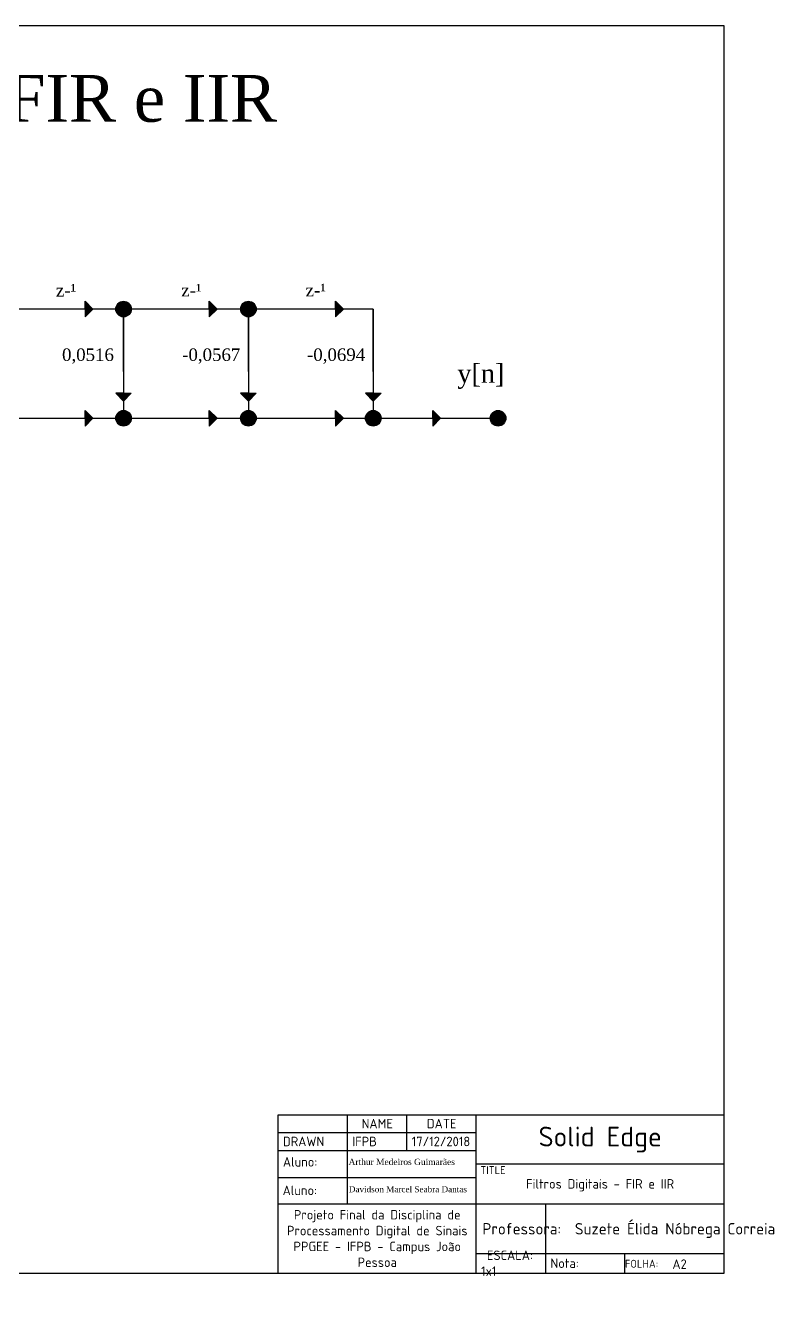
# Model space of a CAD drawing. Header units: millimetres. Extents: x 0 to 600, y -3 to 410.
# Drawn here: x 360.3 to 600.1, y -3.2 to 410 of the extents above; entities that cross this region are included whole.
import ezdxf
from ezdxf import colors
from ezdxf.entities.mleader import LeaderData, LeaderLine
from ezdxf.math import Vec2, Vec3

# ---------------------------------------------------------------- set-up
doc = ezdxf.new("R2010")
doc.units = ezdxf.units.MM
doc.layers.add('Default', color=7, linetype='Continuous')

# ---------------------------------------------------------------- blocks, each defined once
blk = doc.blocks.new('_DOT')
at = {"color": 0}
blk.add_line((0, 0), (-1, 0), dxfattribs=at)
at = {"color": 0, "const_width": 0.333}
blk.add_lwpolyline([(-0.1665, 0, 1), (0.1665, 0, 1)], format="xyb", close=True, dxfattribs=at)

msp = doc.modelspace()

# ---------------------------------------------------------------- hatches: boundary and pattern name
at = {"layer": 'Default', "linetype": 'Continuous'}
for points in [[(381.76, 319.15), (379.26, 321.65), (379.26, 319.15), (379.26, 316.65)], [(421.57, 319.15), (419.07, 321.65), (419.07, 319.15), (419.07, 316.65)], [(462.05, 319.15), (459.55, 321.65), (459.55, 319.15), (459.55, 316.65)], [(394.08, 292.17), (391.58, 292.17), (389.08, 292.17), (391.58, 289.67)], [(434.08, 292.17), (431.58, 292.17), (429.08, 292.17), (431.58, 289.67)], [(474.08, 292.17), (471.58, 292.17), (469.08, 292.17), (471.58, 289.67)], [(381.76, 284.15), (379.26, 286.65), (379.26, 284.15), (379.26, 281.65)], [(421.57, 284.15), (419.07, 286.65), (419.07, 284.15), (419.07, 281.65)], [(462.05, 284.15), (459.55, 286.65), (459.55, 284.15), (459.55, 281.65)], [(493.17, 284.15), (490.67, 286.65), (490.67, 284.15), (490.67, 281.65)]]:
    msp.add_hatch(color=7, dxfattribs=at).paths.add_polyline_path(points)
h = msp.add_hatch(color=7, dxfattribs=at)
edge = h.paths.add_edge_path()
edge.add_line((391.58, 319.15), (394.08, 319.15))
edge.add_arc((391.58, 319.15), 2.5, 0, 180)
edge.add_line((389.08, 319.15), (391.58, 319.15))
h = msp.add_hatch(color=7, dxfattribs=at)
edge = h.paths.add_edge_path()
edge.add_arc((391.58, 319.15), 2.5, 180, 270)
edge.add_line((391.58, 316.65), (391.58, 319.15))
edge.add_line((391.58, 319.15), (389.08, 319.15))
h = msp.add_hatch(color=7, dxfattribs=at)
edge = h.paths.add_edge_path()
edge.add_arc((391.58, 319.15), 2.5, 270, 360)
edge.add_line((394.08, 319.15), (391.58, 319.15))
edge.add_line((391.58, 319.15), (391.58, 316.65))
h = msp.add_hatch(color=7, dxfattribs=at)
edge = h.paths.add_edge_path()
edge.add_arc((431.58, 319.15), 2.5, 0, 180)
edge.add_line((429.08, 319.15), (431.58, 319.15))
edge.add_line((431.58, 319.15), (434.08, 319.15))
h = msp.add_hatch(color=7, dxfattribs=at)
edge = h.paths.add_edge_path()
edge.add_line((431.58, 316.65), (431.58, 319.15))
edge.add_line((431.58, 319.15), (429.08, 319.15))
edge.add_arc((431.58, 319.15), 2.5, 180, 270)
h = msp.add_hatch(color=7, dxfattribs=at)
edge = h.paths.add_edge_path()
edge.add_arc((431.58, 319.15), 2.5, 270, 360)
edge.add_line((434.08, 319.15), (431.58, 319.15))
edge.add_line((431.58, 319.15), (431.58, 316.65))
h = msp.add_hatch(color=7, dxfattribs=at)
edge = h.paths.add_edge_path()
edge.add_line((391.58, 284.15), (391.58, 286.65))
edge.add_arc((391.58, 284.15), 2.5, 90, 180)
edge.add_line((389.08, 284.15), (391.58, 284.15))
h = msp.add_hatch(color=7, dxfattribs=at)
edge = h.paths.add_edge_path()
edge.add_line((391.58, 284.15), (394.08, 284.15))
edge.add_arc((391.58, 284.15), 2.5, 0, 90)
edge.add_line((391.58, 286.65), (391.58, 284.15))
h = msp.add_hatch(color=7, dxfattribs=at)
edge = h.paths.add_edge_path()
edge.add_arc((431.58, 284.15), 2.5, 90, 180)
edge.add_line((429.08, 284.15), (431.58, 284.15))
edge.add_line((431.58, 284.15), (431.58, 286.65))
h = msp.add_hatch(color=7, dxfattribs=at)
edge = h.paths.add_edge_path()
edge.add_arc((431.58, 284.15), 2.5, 0, 90)
edge.add_line((431.58, 286.65), (431.58, 284.15))
edge.add_line((431.58, 284.15), (434.08, 284.15))
h = msp.add_hatch(color=7, dxfattribs=at)
edge = h.paths.add_edge_path()
edge.add_line((471.58, 284.15), (471.58, 286.65))
edge.add_arc((471.58, 284.15), 2.5, 90, 180)
edge.add_line((469.08, 284.15), (471.58, 284.15))
h = msp.add_hatch(color=7, dxfattribs=at)
edge = h.paths.add_edge_path()
edge.add_arc((471.58, 284.15), 2.5, 0, 90)
edge.add_line((471.58, 286.65), (471.58, 284.15))
edge.add_line((471.58, 284.15), (474.08, 284.15))
h = msp.add_hatch(color=7, dxfattribs=at)
edge = h.paths.add_edge_path()
edge.add_ellipse((511.58, 284.15), major_axis=(2.5, 0), ratio=1, start_angle=0, end_angle=360)
h = msp.add_hatch(color=7, dxfattribs=at)
edge = h.paths.add_edge_path()
edge.add_line((394.08, 284.15), (391.58, 284.15))
edge.add_line((391.58, 284.15), (389.08, 284.15))
edge.add_arc((391.58, 284.15), 2.5, 180, 360)
h = msp.add_hatch(color=7, dxfattribs=at)
edge = h.paths.add_edge_path()
edge.add_line((434.08, 284.15), (431.58, 284.15))
edge.add_line((431.58, 284.15), (429.08, 284.15))
edge.add_arc((431.58, 284.15), 2.5, 180, 360)
h = msp.add_hatch(color=7, dxfattribs=at)
edge = h.paths.add_edge_path()
edge.add_arc((471.58, 284.15), 2.5, 180, 360)
edge.add_line((474.08, 284.15), (471.58, 284.15))
edge.add_line((471.58, 284.15), (469.08, 284.15))

# ---------------------------------------------------------------- linework, layer by layer
at = {"layer": 'Default', "color": 7, "linetype": 'Continuous'}
for p, q in [((584, 410), (10, 410)), ((584, 10), (584, 410)), ((391.58, 319.15), (351.58, 319.15)), ((379.26, 321.65), (381.76, 319.15)), ((379.26, 319.15), (379.26, 321.65)), ((379.26, 319.15), (379.26, 316.65)), ((379.26, 316.65), (381.76, 319.15)), ((391.58, 299.15), (391.58, 319.15)), ((391.58, 319.15), (391.58, 284.15)), ((431.58, 319.15), (391.58, 319.15)), ((419.07, 321.65), (421.57, 319.15)), ((419.07, 319.15), (419.07, 321.65)), ((419.07, 319.15), (419.07, 316.65)), ((419.07, 316.65), (421.57, 319.15)), ((431.58, 299.15), (431.58, 319.15)), ((431.58, 319.15), (431.58, 284.15)), ((471.58, 319.15), (431.58, 319.15)), ((459.55, 321.65), (462.05, 319.15)), ((459.55, 319.15), (459.55, 321.65)), ((459.55, 319.15), (459.55, 316.65)), ((459.55, 316.65), (462.05, 319.15)), ((471.58, 299.15), (471.58, 319.15)), ((471.58, 319.15), (471.58, 284.15)), ((389.08, 292.17), (391.58, 289.67)), ((389.08, 292.17), (391.58, 289.67)), ((391.58, 292.17), (389.08, 292.17)), ((391.58, 292.17), (394.08, 292.17)), ((394.08, 292.17), (391.58, 289.67)), ((429.08, 292.17), (431.58, 289.67)), ((429.08, 292.17), (431.58, 289.67)), ((431.58, 292.17), (429.08, 292.17)), ((431.58, 292.17), (434.08, 292.17)), ((434.08, 292.17), (431.58, 289.67)), ((469.08, 292.17), (471.58, 289.67)), ((469.08, 292.17), (471.58, 289.67)), ((471.58, 292.17), (469.08, 292.17)), ((471.58, 292.17), (474.08, 292.17)), ((474.08, 292.17), (471.58, 289.67)), ((379.26, 286.65), (381.76, 284.15)), ((379.26, 284.15), (379.26, 286.65)), ((379.26, 286.65), (381.76, 284.15)), ((419.07, 286.65), (421.57, 284.15)), ((419.07, 284.15), (419.07, 286.65)), ((419.07, 286.65), (421.57, 284.15)), ((459.55, 286.65), (462.05, 284.15)), ((459.55, 284.15), (459.55, 286.65)), ((459.55, 286.65), (462.05, 284.15)), ((490.67, 286.65), (493.17, 284.15)), ((490.67, 284.15), (490.67, 286.65)), ((490.67, 286.65), (493.17, 284.15)), ((351.58, 284.15), (391.58, 284.15)), ((379.26, 284.15), (379.26, 281.65)), ((379.26, 281.65), (381.76, 284.15)), ((391.58, 284.15), (431.58, 284.15)), ((419.07, 284.15), (419.07, 281.65)), ((419.07, 281.65), (421.57, 284.15)), ((431.58, 284.15), (471.58, 284.15)), ((459.55, 284.15), (459.55, 281.65)), ((459.55, 281.65), (462.05, 284.15)), ((471.58, 284.15), (501.58, 284.15)), ((490.67, 284.15), (490.67, 281.65)), ((490.67, 281.65), (493.17, 284.15)), ((501.58, 284.15), (511.58, 284.15)), ((441.13, 10), (441.13, 60.8)), ((441.13, 60.8), (584, 60.8)), ((463.35, 32.22), (463.35, 60.8)), ((482.4, 49.37), (482.4, 60.8)), ((504.62, 10), (504.62, 60.8)), ((441.13, 55.09), (504.62, 55.09)), ((441.13, 49.37), (504.62, 49.37)), ((504.62, 45.05), (584, 45.05)), ((441.13, 40.71), (504.62, 40.71)), ((441.13, 32.22), (584, 32.22)), ((526.85, 16.35), (526.85, 32.22)), ((504.62, 16.35), (584, 16.35)), ((526.85, 10), (526.85, 16.35)), ((552.25, 10), (552.25, 16.35)), ((10, 10), (584, 10))]:
    msp.add_line(p, q, dxfattribs=at)
for centre in [(391.58, 319.15), (431.58, 319.15), (391.58, 284.15), (431.58, 284.15), (471.58, 284.15), (511.58, 284.15)]:
    msp.add_circle(centre, 2.5, dxfattribs=at)

# ---------------------------------------------------------------- texts
at = {"layer": 'Default'}
for s, insert, char_height, width, attachment_point in [('{\\fTimes New Roman|b0||i0||c0|p34;\\C7;\\H15.;\\W1.;FILTROS DIGITAIS - FIR e IIR}', (139.37, 394.21), 15, 296.682, 1), ('{\\fTimes New Roman|b0||i0||c0|p34;\\C7;\\H4.;\\W1.;\\pxsm1.079166667;     z-¹ }', (362.36, 327.18), 4, 16.9953, 1), ('{\\fTimes New Roman|b0||i0||c0|p34;\\C7;\\H4.;\\W1.;\\pxsm1.079166667;     z-¹ }', (402.52, 327.21), 4, 16.9953, 1), ('{\\fTimes New Roman|b0||i0||c0|p34;\\C7;\\H4.;\\W1.;\\pxsm1.079166667;     z-¹ }', (442.38, 327.24), 4, 16.9953, 1), ('{\\fTimes New Roman|b0||i0||c0|p34;\\C7;\\H4.;\\W1.;\\pxsm1.079166667;           0,0516}', (355.27, 306.53), 4, 36.7014, 1), ('{\\fTimes New Roman|b0||i0||c0|p34;\\C7;\\H4.;\\W1.;\\pxsm1.079166667;          -0,0567}', (395.27, 306.53), 4, 37.1185, 1), ('{\\fTimes New Roman|b0||i0||c0|p34;\\C7;\\H4.;\\W1.;\\pxsm1.079166667;          -0,0694}', (435.27, 306.53), 4, 37.1185, 1), ('{\\fTimes New Roman|b0||i0||c0|p34;\\C7;\\H6.;\\W1.;\\pxsm1.079166667;y[n]}', (498.53, 301.52), 6, 16.2654, 1), ('{\\fSolid Edge ISO|b0||i0||c0|p34;\\C7;\\H3.048;\\W1.;NAME}', (472.88, 57.94), 3.048, 19.05, 5), ('{\\fSolid Edge ISO|b0||i0||c0|p34;\\C7;\\H3.048;\\W1.;DATE}', (493.51, 57.94), 3.048, 22.225, 5), ('{\\fSolid Edge ISO|b0||i0||c0|p34;\\C7;\\H3.048;\\W1.;DRAWN}', (442.65, 52.23), 3.048, 20.701, 4), ('{\\fSolid Edge ISO|b1||i0||c0|p34;\\C7;\\H6.35;\\W1.;Solid Edge}', (544.31, 52.83), 6.35, 79.375, 5), ('{\\fSolid Edge ISO|b0||i0||c0|p34;\\C7;\\H3.048;\\W1.;Aluno:}', (442.65, 45.69), 3.048, 20.701, 4), ('{\\fTimes New Roman|b0||i0||c0|p34;\\C7;\\H2.;\\W1.;Arthur Medeiros Guimarães\\P}{\\fTimes New Roman|b0||i0||c0|p34;\\C7;\\H2.;\\W1.;\\P}{\\fTimes New Roman|b0||i0||c0|p34;\\C7;\\H2.;\\W1.;\\P}{\\fTimes New Roman|b0||i0||c0|p34;\\C7;\\H1.8;\\W1.;\\P}', (463.7, 46.68), 2, 39.4558, 1), ('{\\fSolid Edge ISO|b0||i0||c0|p34;\\C7;\\H2.54;\\W1.;TITLE}', (505.9, 44.3), 2.54, 78.105, 1), ('{\\fSolid Edge ISO|b0||i0||c0|p34;\\C7;\\H3.048;\\W1.;Aluno:}', (442.57, 36.54), 3.048, 20.701, 4), ('{\\fTimes New Roman|b0||i0||c0|p34;\\C7;\\H1.940277778;\\W1.;\\T1.;Davidson Marcel Seabra Dantas}', (463.77, 37.88), 1.9403, 42.1483, 1), ('{\\fSolid Edge ISO|b0||i0||c0|p34;\\C7;\\H3.048;\\W1.;Projeto Final da Disciplina de \\P}{\\fSolid Edge ISO|b0||i0||c0|p34;\\C7;\\H3.048;\\W1.;Processamento Digital de Sinais\\P}{\\fSolid Edge ISO|b0||i0||c0|p34;\\C7;\\H3.048;\\W1.;PPGEE - IFPB - Campus João Pessoa}', (472.88, 21.11), 3.048, 63.5, 5), ('{\\fSolid Edge ISO|b0||i0||c0|p34;\\C7;\\H3.048;\\W1.; ESCALA:  1x1}', (506.15, 13.18), 3.048, 20.701, 4), ('{\\fSolid Edge ISO|b0||i0||c0|p34;\\C7;\\H3.048;\\W1.;Nota:}', (528.37, 13.18), 3.048, 23.876, 4), ('{\\fSolid Edge ISO|b0||i0||c0|p34;\\C7;\\H2.54;\\W1.;FOLHA:}', (557.57, 14.29), 2.54, 9.525, 2), ('{\\fSolid Edge ISO|b1||i0||c0|p34;\\C7;\\H3.048;\\W1.;A2}', (569.75, 12.89), 3.048, 9.525, 5)]:
    msp.add_mtext(s, dxfattribs=dict(at, insert=insert, char_height=char_height, width=width, attachment_point=attachment_point))

# ---------------------------------------------------------------- leaders
at = {"layer": 'Default', "color": 7, "linetype": 'Continuous'}
ml = msp.add_multileader_mtext('Standard', dxfattribs=at)
ml.set_content('{\\pxsm0.9;\\fSolid Edge ISO|b0||i0||c0|p34;\\W1.;IFPB\\P}', color=256)
ml.set_leader_properties()
ml.set_arrow_properties(name='DOT')
ml.build(insert=Vec2(0, 0))
ml.multileader.update_dxf_attribs({"leader_type": 0, "dogleg_length": 0, "arrow_head_size": 3.05})
ctx = ml.context
ctx.base_point, ctx.char_height, ctx.arrow_head_size, ctx.landing_gap_size = Vec3(462.87, 52.22), 3.048, 3.05, 1.07
notes = []
notes.append((ctx, [(0, (0, 0, 0), (0, 0), (1, 0), 1, [])]))
ctx.mtext.insert = Vec3(464.87, 53.75)
ml = msp.add_multileader_mtext('Standard', dxfattribs=at)
ml.set_content('{\\pxsm0.9;\\fSolid Edge ISO|b0||i0||c0|p34;\\W1.;17/12/2018\\P}', color=256)
ml.set_leader_properties()
ml.set_arrow_properties(name='DOT')
ml.build(insert=Vec2(0, 0))
ml.multileader.update_dxf_attribs({"leader_type": 0, "dogleg_length": 0, "arrow_head_size": 3.05})
ctx = ml.context
ctx.base_point, ctx.char_height, ctx.arrow_head_size, ctx.landing_gap_size = Vec3(481.92, 52.21), 3.048, 3.05, 1.07
notes.append((ctx, [(0, (0, 0, 0), (0, 0), (1, 0), 1, [])]))
ctx.mtext.insert = Vec3(483.92, 53.75)
ml = msp.add_multileader_mtext('Standard', dxfattribs=at)
ml.set_content('{\\pxsm0.9;\\fSolid Edge ISO|b0||i0||c0|p34;\\W1.;Filtros Digitais - FIR e IIR\\P}', color=256)
ml.set_leader_properties()
ml.set_arrow_properties(name='DOT')
ml.build(insert=Vec2(0, 0))
ml.multileader.update_dxf_attribs({"leader_type": 0, "dogleg_length": 0, "arrow_head_size": 3.05})
ctx = ml.context
ctx.base_point, ctx.char_height, ctx.arrow_head_size, ctx.landing_gap_size = Vec3(523.33, 38.24), 3.048, 3.05, 1.07
ctx.text_align_type = 1
notes.append((ctx, [(0, (0, 0, 0), (0, 0), (1, 0), 1, [])]))
ctx.mtext.insert, ctx.mtext.alignment = Vec3(544.27, 40.16), 2
ml = msp.add_multileader_mtext('Standard', dxfattribs=at)
ml.set_content('{\\pxsm0.9;\\fSolid Edge ISO|b0||i0||c0|p34;\\W1.;Professora:  Suzete Élida Nóbrega Correia\\P}', color=256)
ml.set_leader_properties()
ml.set_arrow_properties(name='DOT')
ml.build(insert=Vec2(0, 0))
ml.multileader.update_dxf_attribs({"leader_type": 0, "dogleg_length": 0, "arrow_head_size": 3.66})
ctx = ml.context
ctx.base_point, ctx.char_height, ctx.arrow_head_size, ctx.landing_gap_size = Vec3(504.56, 23.75), 3.6576, 3.66, 1.28
notes.append((ctx, [(0, (0, 0, 0), (0, 0), (1, 0), 1, [])]))
ctx.mtext.insert = Vec3(506.56, 26.06)
for ctx, leaders in notes:
    for number, flags, end, landing, length, lines in leaders:
        leader = LeaderData()
        leader.index, (leader.has_last_leader_line, leader.has_dogleg_vector, leader.attachment_direction) = number, flags
        leader.last_leader_point, leader.dogleg_vector, leader.dogleg_length = Vec3(end), Vec3(landing), length
        for number, points, colour, breaks in lines:
            line = LeaderLine()
            line.index, line.vertices, line.color, line.breaks = number, Vec3.list(points), colors.encode_raw_color(colour), breaks
            leader.lines.append(line)
        ctx.leaders.append(leader)

doc.saveas('drawing.dxf')
